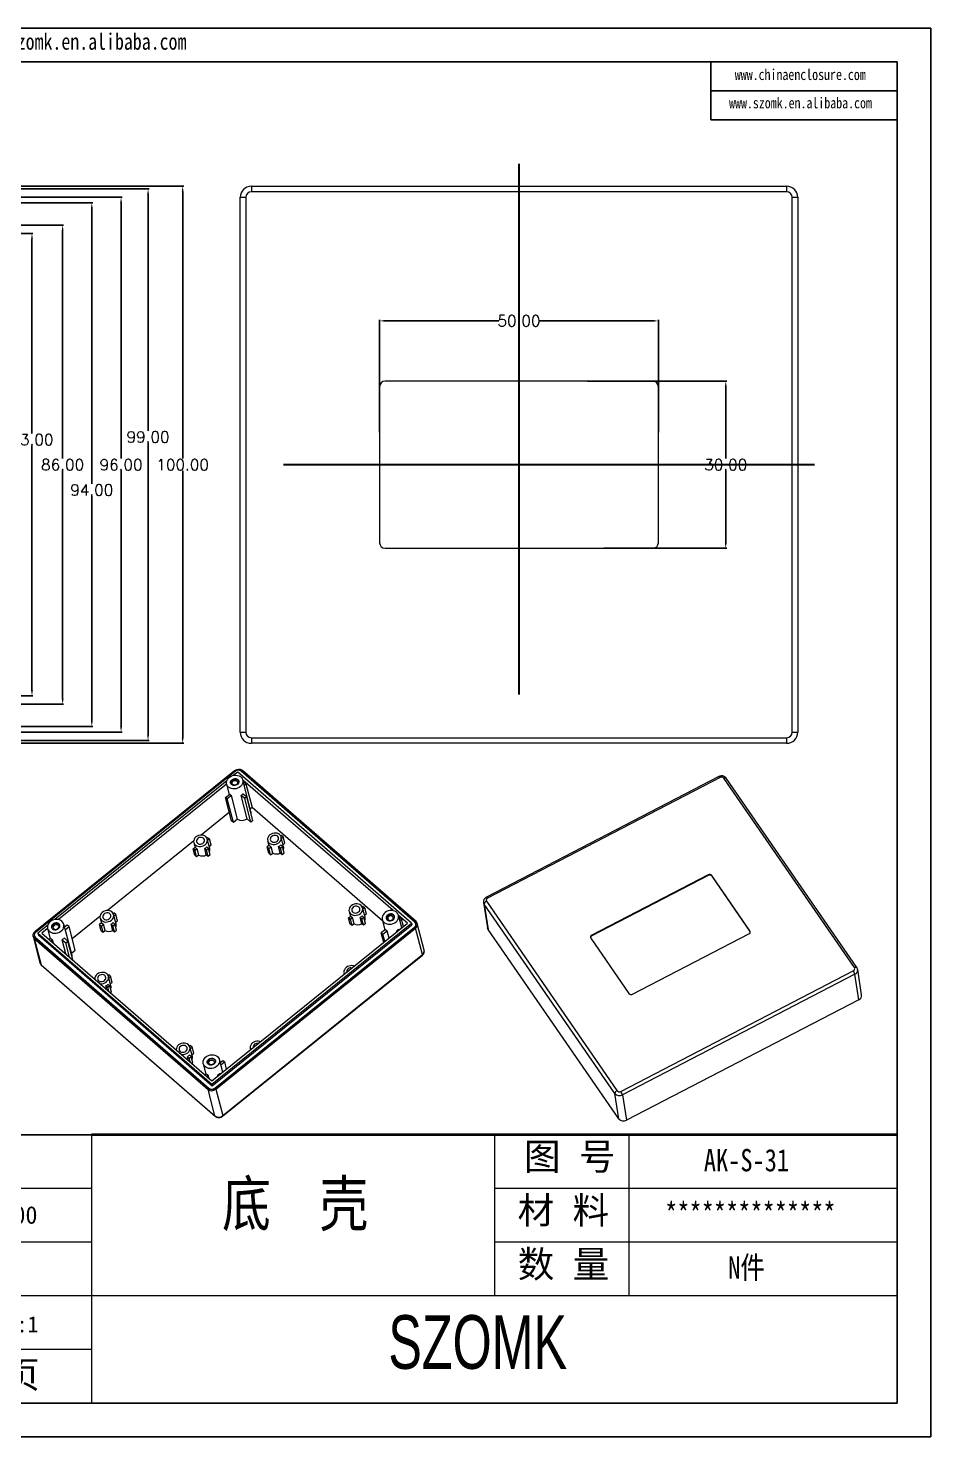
# Model space of a CAD drawing. Header units: inches. Extents: x 1348 to 2103, y 1126 to 1378.
# Drawn here: x 1941.5 to 2103.4, y 1125.7 to 1378.5 of the extents above; entities that cross this region are included whole.
import ezdxf

# ---------------------------------------------------------------- set-up
doc = ezdxf.new("R2010")
doc.units = ezdxf.units.IN
doc.header["$LTSCALE"] = 15
doc.linetypes.add('PHANTOM', pattern=[12.7, 6.35, -1.27, 1.27, -1.27, 1.27, -1.27])
doc.layers.add('文字', color=81, linetype='Continuous')
doc.layers.add('粗实线', color=7, linetype='Continuous', lineweight=30)
doc.layers.add('细实线', color=3, linetype='Continuous', lineweight=9)
doc.styles.get("Standard").update_dxf_attribs({"font": 'txt', "bigfont": 'gbcbig.shx'})
doc.styles.add('宋体', font='', dxfattribs={"width": 0.8, "height": 3.5})
doc.styles.add('长仿宋', font='', dxfattribs={"width": 0.7, "height": 4})
doc.styles.get('宋体').set_extended_font_data('SimSun')
doc.styles.get('长仿宋').set_extended_font_data('SimSun')
doc.dimstyles.new('2.5', dxfattribs={"dimtxt": 2, "dimasz": 1, "dimexe": 0.18, "dimexo": 0.0625, "dimgap": 0.09, "dimtad": 0, "dimtih": 1, "dimtoh": 1, "dimzin": 0, "dimdsep": 46, "dimtxsty": 'Standard', "dimcen": 1, "dimadec": 0, "dimazin": 2, "dimtfac": 1, "dimtofl": 0, "dimtmove": 0, "dimatfit": 3, "dimfxl": 0, "dimtolj": 1, "dimtzin": 0, "dimarcsym": 0})

# ---------------------------------------------------------------- blocks, each defined once
blk = doc.blocks.new('*D143')
at = {"color": 0, "lineweight": -2, "transparency": 16777216}
for p, q in [((1901, 1341.63), (1942.34, 1341.63)), ((1942.16, 1340.63), (1942.16, 1305.72)), ((1942.16, 1259.63), (1942.16, 1303.54)), ((1901, 1258.63), (1942.34, 1258.63))]:
    blk.add_line(p, q, dxfattribs=at)
at = {"color": 0, "transparency": 16777216}
for points in [[(1942, 1340.63), (1942.33, 1340.63), (1942.16, 1341.63)], [(1942, 1259.63), (1942.33, 1259.63), (1942.16, 1258.63)]]:
    blk.add_solid(points, dxfattribs=at)
at = {"layer": 'Defpoints', "color": 0, "transparency": 16777216}
for p in [(1900.94, 1341.63), (1942.16, 1341.63), (1900.94, 1258.63)]:
    blk.add_point(p, dxfattribs=at)
at = {"color": 0, "transparency": 16777216, "insert": (1942.16, 1304.63), "char_height": 2, "attachment_point": 5}
blk.add_mtext('\\A1;83.00', dxfattribs=at)
blk = doc.blocks.new('*D144')
at = {"color": 0, "lineweight": -2, "transparency": 16777216}
for p, q in [((1921.5, 1343.13), (1947.84, 1343.13)), ((1947.66, 1342.13), (1947.66, 1301.22)), ((1947.66, 1258.13), (1947.66, 1299.04)), ((1921.5, 1257.13), (1947.84, 1257.13))]:
    blk.add_line(p, q, dxfattribs=at)
at = {"color": 0, "transparency": 16777216}
for points in [[(1947.5, 1342.13), (1947.83, 1342.13), (1947.66, 1343.13)], [(1947.5, 1258.13), (1947.83, 1258.13), (1947.66, 1257.13)]]:
    blk.add_solid(points, dxfattribs=at)
at = {"layer": 'Defpoints', "color": 0, "transparency": 16777216}
for p in [(1921.44, 1343.13), (1947.66, 1343.13), (1921.44, 1257.13)]:
    blk.add_point(p, dxfattribs=at)
at = {"color": 0, "transparency": 16777216, "insert": (1947.66, 1300.13), "char_height": 2, "attachment_point": 5}
blk.add_mtext('\\A1;86.00', dxfattribs=at)
blk = doc.blocks.new('*D145')
at = {"color": 0, "lineweight": -2, "transparency": 16777216}
for p, q in [((1924.13, 1347.13), (1953.07, 1347.13)), ((1952.89, 1346.13), (1952.89, 1296.68)), ((1952.89, 1254.13), (1952.89, 1294.5)), ((1924.13, 1253.13), (1953.07, 1253.13))]:
    blk.add_line(p, q, dxfattribs=at)
at = {"color": 0, "transparency": 16777216}
for points in [[(1952.73, 1346.13), (1953.06, 1346.13), (1952.89, 1347.13)], [(1952.73, 1254.13), (1953.06, 1254.13), (1952.89, 1253.13)]]:
    blk.add_solid(points, dxfattribs=at)
at = {"layer": 'Defpoints', "color": 0, "transparency": 16777216}
for p in [(1924.07, 1347.13), (1924.07, 1253.13), (1952.89, 1253.13)]:
    blk.add_point(p, dxfattribs=at)
at = {"color": 0, "transparency": 16777216, "insert": (1952.89, 1295.59), "char_height": 2, "attachment_point": 5}
blk.add_mtext('\\A1;94.00', dxfattribs=at)
blk = doc.blocks.new('*D146')
at = {"color": 0, "lineweight": -2, "transparency": 16777216}
for p, q in [((1924.83, 1348.13), (1958.32, 1348.13)), ((1958.14, 1347.13), (1958.14, 1301.22)), ((1958.14, 1253.13), (1958.14, 1299.04)), ((1921.88, 1252.13), (1958.32, 1252.13))]:
    blk.add_line(p, q, dxfattribs=at)
at = {"color": 0, "transparency": 16777216}
for points in [[(1957.97, 1347.13), (1958.3, 1347.13), (1958.14, 1348.13)], [(1957.97, 1253.13), (1958.3, 1253.13), (1958.14, 1252.13)]]:
    blk.add_solid(points, dxfattribs=at)
at = {"layer": 'Defpoints', "color": 0, "transparency": 16777216}
for p in [(1924.76, 1348.13), (1958.14, 1348.13), (1921.82, 1252.13)]:
    blk.add_point(p, dxfattribs=at)
at = {"color": 0, "transparency": 16777216, "insert": (1958.14, 1300.13), "char_height": 2, "attachment_point": 5}
blk.add_mtext('\\A1;96.00', dxfattribs=at)
blk = doc.blocks.new('*D147')
at = {"color": 0, "lineweight": -2, "transparency": 16777216}
for p, q in [((1924.36, 1349.63), (1963.16, 1349.63)), ((1962.98, 1348.63), (1962.98, 1306.2)), ((1962.98, 1251.63), (1962.98, 1304.02)), ((1924.13, 1250.63), (1963.16, 1250.63))]:
    blk.add_line(p, q, dxfattribs=at)
at = {"color": 0, "transparency": 16777216}
for points in [[(1962.81, 1348.63), (1963.14, 1348.63), (1962.98, 1349.63)], [(1962.81, 1251.63), (1963.14, 1251.63), (1962.98, 1250.63)]]:
    blk.add_solid(points, dxfattribs=at)
at = {"layer": 'Defpoints', "color": 0, "transparency": 16777216}
for p in [(1924.3, 1349.63), (1962.98, 1349.63), (1924.07, 1250.63)]:
    blk.add_point(p, dxfattribs=at)
at = {"color": 0, "transparency": 16777216, "insert": (1962.98, 1305.11), "char_height": 2, "attachment_point": 5}
blk.add_mtext('\\A1;99.00', dxfattribs=at)
blk = doc.blocks.new('*D148')
at = {"color": 0, "lineweight": -2, "transparency": 16777216}
for p, q in [((1906.35, 1350.13), (1969.37, 1350.13)), ((1969.19, 1349.13), (1969.19, 1301.22)), ((1969.19, 1251.13), (1969.19, 1299.04)), ((1920.56, 1250.13), (1969.37, 1250.13))]:
    blk.add_line(p, q, dxfattribs=at)
at = {"color": 0, "transparency": 16777216}
for points in [[(1969.02, 1349.13), (1969.35, 1349.13), (1969.19, 1350.13)], [(1969.02, 1251.13), (1969.35, 1251.13), (1969.19, 1250.13)]]:
    blk.add_solid(points, dxfattribs=at)
at = {"layer": 'Defpoints', "color": 0, "transparency": 16777216}
for p in [(1906.29, 1350.13), (1920.49, 1250.13), (1969.19, 1250.13)]:
    blk.add_point(p, dxfattribs=at)
at = {"color": 0, "transparency": 16777216, "insert": (1969.19, 1300.13), "char_height": 2, "attachment_point": 5}
blk.add_mtext('\\A1;100.00', dxfattribs=at)
blk = doc.blocks.new('*D149')
at = {"color": 0, "lineweight": -2, "transparency": 16777216}
for p, q in [((2004.5, 1305.99), (2004.5, 1326.13)), ((2005.5, 1325.95), (2025.91, 1325.95)), ((2053.5, 1325.95), (2033.09, 1325.95)), ((2054.5, 1305.99), (2054.5, 1326.13))]:
    blk.add_line(p, q, dxfattribs=at)
at = {"color": 0, "transparency": 16777216}
for points in [[(2005.5, 1326.12), (2005.5, 1325.78), (2004.5, 1325.95)], [(2053.5, 1326.12), (2053.5, 1325.78), (2054.5, 1325.95)]]:
    blk.add_solid(points, dxfattribs=at)
at = {"layer": 'Defpoints', "color": 0, "transparency": 16777216}
for p in [(2054.5, 1325.95), (2004.5, 1305.93), (2054.5, 1305.93)]:
    blk.add_point(p, dxfattribs=at)
at = {"color": 0, "transparency": 16777216, "insert": (2029.5, 1325.95), "char_height": 2, "attachment_point": 5}
blk.add_mtext('\\A1;50.00', dxfattribs=at)
blk = doc.blocks.new('*D150')
at = {"color": 0, "lineweight": -2, "transparency": 16777216}
for p, q in [((2041.79, 1315.13), (2066.76, 1315.13)), ((2066.58, 1314.13), (2066.58, 1301.22)), ((2066.58, 1286.13), (2066.58, 1299.04)), ((2044.74, 1285.13), (2066.76, 1285.13))]:
    blk.add_line(p, q, dxfattribs=at)
at = {"color": 0, "transparency": 16777216}
for points in [[(2066.41, 1314.13), (2066.75, 1314.13), (2066.58, 1315.13)], [(2066.41, 1286.13), (2066.75, 1286.13), (2066.58, 1285.13)]]:
    blk.add_solid(points, dxfattribs=at)
at = {"layer": 'Defpoints', "color": 0, "transparency": 16777216}
for p in [(2041.73, 1315.13), (2044.68, 1285.13), (2066.58, 1285.13)]:
    blk.add_point(p, dxfattribs=at)
at = {"color": 0, "transparency": 16777216, "insert": (2066.58, 1300.13), "char_height": 2, "attachment_point": 5}
blk.add_mtext('\\A1;30.00', dxfattribs=at)

msp = doc.modelspace()

# ---------------------------------------------------------------- linework, layer by layer
for p, q in [((1745.783, 1378.486), (2103.356, 1378.486)), ((2103.356, 1378.486), (2103.356, 1125.657)), ((1755.036, 1372.466), (2097.336, 1372.466)), ((2063.893, 1372.466), (2063.893, 1362.015)), ((2097.336, 1372.466), (2097.336, 1131.676)), ((2063.893, 1367.241), (2097.336, 1367.241)), ((2063.893, 1362.015), (2097.336, 1362.015)), ((1952.862, 1179.834), (1880.625, 1179.834)), ((1755.036, 1131.676), (2097.336, 1131.676)), ((1745.783, 1125.657), (2103.356, 1125.657))]:
    msp.add_line(p, q)
at = {"color": 1, "linetype": 'PHANTOM', "lineweight": 30}
for p, q in [((2029.502, 1354.127), (2029.502, 1246.127)), ((2082.502, 1300.127), (1975.502, 1300.127))]:
    msp.add_line(p, q, dxfattribs=at)
at = {"color": 7, "linetype": 'Continuous', "lineweight": 15}
for p, q in [((1981.502, 1350.127), (2077.502, 1350.127)), ((1981.502, 1350.127), (1981.502, 1349.127)), ((2077.502, 1350.127), (2077.502, 1349.127)), ((1979.502, 1348.127), (1980.502, 1348.127)), ((1979.502, 1252.127), (1979.502, 1348.127)), ((1980.502, 1348.127), (1980.502, 1252.127)), ((2077.502, 1349.127), (1981.502, 1349.127)), ((2078.502, 1252.127), (2078.502, 1348.127)), ((2078.502, 1348.127), (2079.502, 1348.127)), ((2079.502, 1348.127), (2079.502, 1252.127)), ((2053.502, 1315.127), (2005.502, 1315.127)), ((2004.502, 1314.127), (2004.502, 1286.127)), ((2054.502, 1286.127), (2054.502, 1314.127)), ((2005.502, 1285.127), (2053.502, 1285.127)), ((1979.502, 1252.127), (1980.502, 1252.127)), ((2078.502, 1252.127), (2079.502, 1252.127)), ((1981.502, 1251.127), (2077.502, 1251.127)), ((1981.502, 1251.127), (1981.502, 1250.127)), ((2077.502, 1250.127), (1981.502, 1250.127)), ((2077.502, 1251.127), (2077.502, 1250.127)), ((1978.492, 1245.196), (1942.668, 1216.287)), ((1978.64, 1245.112), (1942.816, 1216.203)), ((1979.054, 1244.97), (1978.331, 1244.387)), ((1979.005, 1244.386), (1979.004, 1244.385)), ((1979.007, 1244.385), (1979.005, 1244.386)), ((1979.005, 1244.386), (1979.005, 1244.385)), ((2010.214, 1217.856), (1979.054, 1244.97)), ((2010.847, 1218.026), (1979.687, 1245.14)), ((2011.049, 1218.12), (1979.888, 1245.234)), ((2065.364, 1244.152), (2023.662, 1222.525)), ((2065.552, 1243.98), (2023.85, 1222.353)), ((1977.085, 1243.381), (1946.239, 1218.489)), ((1977.062, 1242.818), (1946.911, 1218.488)), ((1977.065, 1242.803), (1977.545, 1240.961)), ((1981.437, 1237.917), (1979.969, 1243.558)), ((2006.922, 1220.096), (1979.972, 1243.545)), ((1980.106, 1243.029), (1980.214, 1243.116)), ((1980.539, 1242.833), (1980.214, 1243.116)), ((1980.539, 1242.833), (1980.224, 1242.579)), ((1980.539, 1242.833), (1981.64, 1238.603)), ((2089.648, 1209.872), (2066.23, 1243.851)), ((2090.102, 1209.884), (2066.684, 1243.863)), ((1976.872, 1240.418), (1977.618, 1241.021)), ((1977.972, 1236.188), (1976.872, 1240.418)), ((1977.196, 1240.136), (1976.872, 1240.418)), ((1977.942, 1240.738), (1977.196, 1240.136)), ((1978.297, 1235.905), (1977.196, 1240.136)), ((1979.043, 1236.507), (1977.942, 1240.738)), ((1980.758, 1236.553), (1979.658, 1240.784)), ((1980.307, 1240.219), (1979.658, 1240.784)), ((1980.031, 1241.085), (1980.68, 1240.52)), ((1980.68, 1240.52), (1980.307, 1240.219)), ((1981.408, 1235.988), (1980.307, 1240.219)), ((1981.781, 1236.29), (1980.68, 1240.52)), ((1977.563, 1237.762), (1972.488, 1233.667)), ((1979.043, 1236.507), (1978.297, 1235.905)), ((1981.408, 1235.988), (1980.758, 1236.553)), ((1981.64, 1238.603), (1981.324, 1238.348)), ((2005.054, 1218.229), (1981.64, 1238.603)), ((1978.297, 1235.905), (1977.972, 1236.188)), ((1981.781, 1236.29), (1981.408, 1235.988)), ((1971.147, 1232.585), (1955.695, 1220.116)), ((1971.079, 1231.173), (1971.452, 1231.474)), ((1971.172, 1232.32), (1971.402, 1231.434)), ((1971.222, 1232.894), (1971.223, 1232.895)), ((1971.222, 1232.894), (1971.222, 1232.894)), ((1971.222, 1232.894), (1971.222, 1232.894)), ((1973.51, 1231.529), (1973.834, 1231.247)), ((1973.516, 1233.14), (1973.653, 1233.251)), ((1974.031, 1231.257), (1973.591, 1232.95)), ((1973.653, 1233.251), (1973.978, 1232.968)), ((1973.978, 1232.968), (1973.654, 1232.707)), ((1974.271, 1231.84), (1973.948, 1231.579)), ((1974.271, 1231.84), (1973.978, 1232.968)), ((1984.709, 1231.83), (1984.336, 1231.528)), ((1984.336, 1231.528), (1984.661, 1231.246)), ((1984.63, 1230.4), (1984.336, 1231.528)), ((1984.429, 1232.675), (1984.66, 1231.79)), ((1984.48, 1233.25), (1984.479, 1233.25)), ((1984.479, 1233.25), (1984.48, 1233.249)), ((1984.48, 1233.249), (1984.479, 1233.25)), ((1984.661, 1231.246), (1985.034, 1231.547)), ((1985.327, 1230.419), (1985.034, 1231.547)), ((1986.688, 1230.455), (1986.394, 1231.584)), ((1986.394, 1231.584), (1986.719, 1231.301)), ((1986.719, 1231.301), (1987.092, 1231.602)), ((1987.012, 1230.173), (1986.719, 1231.301)), ((1987.092, 1231.602), (1986.767, 1231.885)), ((1986.911, 1233.606), (1986.773, 1233.495)), ((1987.289, 1231.613), (1986.849, 1233.305)), ((1987.235, 1233.324), (1986.911, 1233.606)), ((1986.912, 1233.062), (1987.235, 1233.324)), ((1987.385, 1230.474), (1987.092, 1231.602)), ((1987.205, 1231.934), (1987.529, 1232.195)), ((1987.529, 1232.195), (1987.235, 1233.324)), ((1971.372, 1230.045), (1971.079, 1231.173)), ((1971.403, 1230.891), (1971.079, 1231.173)), ((1971.697, 1229.762), (1971.372, 1230.045)), ((1971.776, 1231.192), (1971.403, 1230.891)), ((1971.697, 1229.762), (1971.403, 1230.891)), ((1972.07, 1230.064), (1971.697, 1229.762)), ((1972.07, 1230.064), (1971.776, 1231.192)), ((1973.43, 1230.1), (1973.137, 1231.228)), ((1973.461, 1230.946), (1973.137, 1231.228)), ((1973.755, 1229.818), (1973.43, 1230.1)), ((1973.834, 1231.247), (1973.461, 1230.946)), ((1973.755, 1229.818), (1973.461, 1230.946)), ((1974.128, 1230.119), (1973.755, 1229.818)), ((1974.128, 1230.119), (1973.834, 1231.247)), ((1984.63, 1230.4), (1984.954, 1230.118)), ((1984.954, 1230.118), (1984.661, 1231.246)), ((1984.954, 1230.118), (1985.327, 1230.419)), ((1986.688, 1230.455), (1987.012, 1230.173)), ((1987.012, 1230.173), (1987.385, 1230.474)), ((2063.42, 1226.539), (2042.569, 1215.725)), ((2063.441, 1226.403), (2042.59, 1215.589)), ((2063.441, 1226.403), (2063.42, 1226.539)), ((2070.929, 1216.499), (2064.099, 1226.41)), ((2064.12, 1226.274), (2064.099, 1226.41)), ((2070.95, 1216.363), (2064.12, 1226.274)), ((2023.148, 1221.573), (2023.859, 1217.004)), ((2046.686, 1187.297), (2023.267, 1221.276)), ((2023.267, 1221.276), (2023.979, 1216.707)), ((2023.659, 1221.774), (2047.078, 1187.795)), ((1954.354, 1219.034), (1949.378, 1215.018)), ((1954.379, 1218.769), (1954.61, 1217.883)), ((1954.43, 1219.344), (1954.429, 1219.343)), ((1954.429, 1219.343), (1954.43, 1219.343)), ((1954.43, 1219.343), (1954.429, 1219.343)), ((1956.861, 1219.7), (1956.723, 1219.589)), ((1957.239, 1217.706), (1956.799, 1219.398)), ((1957.185, 1219.417), (1956.861, 1219.7)), ((1956.862, 1219.156), (1957.185, 1219.417)), ((1957.479, 1218.289), (1957.185, 1219.417)), ((1998.943, 1218.819), (1999.316, 1219.12)), ((1999.267, 1218.536), (1998.943, 1218.819)), ((1999.236, 1217.691), (1998.943, 1218.819)), ((1999.036, 1219.966), (1999.266, 1219.08)), ((1999.086, 1220.54), (1999.087, 1220.541)), ((1999.086, 1220.539), (1999.086, 1220.54)), ((1999.086, 1220.54), (1999.086, 1220.54)), ((1999.641, 1218.838), (1999.267, 1218.536)), ((1999.934, 1217.709), (1999.641, 1218.838)), ((2001.294, 1217.746), (2001.001, 1218.874)), ((2001.325, 1218.592), (2001.001, 1218.874)), ((2001.699, 1218.893), (2001.325, 1218.592)), ((2001.374, 1219.175), (2001.699, 1218.893)), ((2001.38, 1220.785), (2001.517, 1220.896)), ((2001.896, 1218.903), (2001.455, 1220.595)), ((2001.517, 1220.896), (2001.842, 1220.614)), ((2001.842, 1220.614), (2001.518, 1220.353)), ((2001.992, 1217.765), (2001.699, 1218.893)), ((2002.135, 1219.486), (2001.812, 1219.225)), ((2002.135, 1219.486), (2001.842, 1220.614)), ((2008.475, 1216.997), (2007.884, 1219.269)), ((2009.517, 1217.838), (2007.887, 1219.255)), ((2008.129, 1218.827), (2008.021, 1218.739)), ((2008.454, 1218.544), (2008.129, 1218.827)), ((1944.993, 1217.484), (1943.229, 1216.061)), ((1944.969, 1216.921), (1943.927, 1216.08)), ((1944.973, 1216.905), (1945.452, 1215.064)), ((1949.344, 1212.02), (1947.876, 1217.66)), ((1948.479, 1217.507), (1948.014, 1217.131)), ((1948.131, 1216.681), (1948.804, 1217.224)), ((1948.804, 1217.224), (1948.479, 1217.507)), ((1949.905, 1212.994), (1948.804, 1217.224)), ((1954.659, 1217.923), (1954.286, 1217.622)), ((1954.286, 1217.622), (1954.611, 1217.34)), ((1954.58, 1216.494), (1954.286, 1217.622)), ((1954.58, 1216.494), (1954.904, 1216.211)), ((1954.611, 1217.34), (1954.984, 1217.641)), ((1954.904, 1216.211), (1954.611, 1217.34)), ((1954.904, 1216.211), (1955.277, 1216.513)), ((1955.277, 1216.513), (1954.984, 1217.641)), ((1956.638, 1216.549), (1956.344, 1217.677)), ((1956.344, 1217.677), (1956.669, 1217.395)), ((1956.638, 1216.549), (1956.962, 1216.267)), ((1956.669, 1217.395), (1957.042, 1217.696)), ((1956.962, 1216.267), (1956.669, 1217.395)), ((1957.042, 1217.696), (1956.717, 1217.978)), ((1956.962, 1216.267), (1957.335, 1216.568)), ((1957.335, 1216.568), (1957.042, 1217.696)), ((1957.155, 1218.028), (1957.479, 1218.289)), ((1974.39, 1188.947), (2010.214, 1217.856)), ((1974.439, 1189.531), (2009.517, 1217.838)), ((1974.464, 1188.665), (2010.288, 1217.574)), ((1974.95, 1188.242), (2010.775, 1217.151)), ((1974.965, 1188.185), (2010.789, 1217.094)), ((1975.127, 1188.044), (2010.952, 1216.953)), ((1999.561, 1217.408), (1999.236, 1217.691)), ((1999.561, 1217.408), (1999.267, 1218.536)), ((1999.934, 1217.709), (1999.561, 1217.408)), ((2001.619, 1217.463), (2001.294, 1217.746)), ((2001.619, 1217.463), (2001.325, 1218.592)), ((2001.992, 1217.765), (2001.619, 1217.463)), ((2005.533, 1216.731), (2004.786, 1216.129)), ((2004.786, 1216.129), (2005.111, 1215.847)), ((2005.24, 1214.386), (2004.786, 1216.129)), ((2004.98, 1218.513), (2005.459, 1216.672)), ((2005.111, 1215.847), (2005.857, 1216.449)), ((2006.194, 1215.156), (2005.857, 1216.449)), ((2007.621, 1216.308), (2007.572, 1216.495)), ((2007.572, 1216.495), (2007.707, 1216.378)), ((2008.08, 1216.679), (2007.946, 1216.796)), ((2008.138, 1218.29), (2008.454, 1218.544)), ((2008.79, 1217.251), (2008.454, 1218.544)), ((2010.214, 1217.856), (2010.288, 1217.574)), ((2010.789, 1217.094), (2010.775, 1217.151)), ((2012.184, 1212.215), (2010.952, 1216.953)), ((2011.028, 1217.707), (2011.014, 1217.763)), ((2012.503, 1213.031), (2011.27, 1217.77)), ((2047.397, 1182.728), (2023.979, 1216.707)), ((2070.95, 1216.363), (2070.929, 1216.499)), ((1942.35, 1215.471), (1943.583, 1210.732)), ((1942.571, 1215.12), (1973.732, 1188.007)), ((1942.571, 1215.12), (1943.804, 1210.382)), ((1942.577, 1215.59), (1942.592, 1215.534)), ((1942.743, 1215.327), (1973.904, 1188.214)), ((1942.758, 1215.271), (1942.743, 1215.327)), ((1942.758, 1215.271), (1973.918, 1188.157)), ((1943.229, 1216.061), (1974.39, 1188.947)), ((1943.229, 1216.061), (1943.303, 1215.779)), ((1943.303, 1215.779), (1974.464, 1188.665)), ((1943.927, 1216.08), (1974.439, 1189.531)), ((1945.525, 1215.123), (1945.267, 1214.914)), ((1945.591, 1214.632), (1945.85, 1214.841)), ((1945.996, 1214.28), (1945.85, 1214.841)), ((1948.228, 1212.337), (1947.565, 1214.886)), ((1947.565, 1214.886), (1948.214, 1214.322)), ((1948.587, 1214.623), (1947.938, 1215.188)), ((1948.214, 1214.322), (1948.587, 1214.623)), ((1948.878, 1211.772), (1948.214, 1214.322)), ((1949.461, 1211.264), (1948.587, 1214.623)), ((2005.447, 1214.554), (2005.111, 1215.847)), ((2042.379, 1215.146), (2049.209, 1205.236)), ((2042.59, 1215.589), (2042.569, 1215.725)), ((2049.887, 1205.107), (2070.738, 1215.92)), ((1949.232, 1212.451), (1949.905, 1212.994)), ((1976.35, 1183.199), (2012.174, 1212.108)), ((1976.36, 1183.306), (2012.184, 1212.215)), ((1943.804, 1210.382), (1974.965, 1183.268)), ((1943.849, 1210.306), (1975.01, 1183.192)), ((1955.8, 1208.501), (1955.938, 1208.612)), ((1955.938, 1208.612), (1956.262, 1208.329)), ((1998.113, 1208.878), (1998.165, 1208.677)), ((1998.164, 1209.453), (1998.163, 1209.452)), ((1998.163, 1209.452), (1998.163, 1209.452)), ((1998.163, 1209.452), (1998.163, 1209.452)), ((2047.756, 1187.666), (2089.458, 1209.293)), ((2089.744, 1208.667), (2048.042, 1187.04)), ((2090.456, 1204.098), (2089.744, 1208.667)), ((2090.956, 1204.959), (2090.244, 1209.528)), ((1953.506, 1208.255), (1953.507, 1208.256)), ((1953.507, 1208.255), (1953.506, 1208.255)), ((1953.507, 1208.255), (1953.506, 1208.255)), ((1955.593, 1205.929), (1955.421, 1206.589)), ((1955.746, 1206.307), (1955.421, 1206.589)), ((1956.119, 1206.608), (1955.746, 1206.307)), ((1955.918, 1205.647), (1955.746, 1206.307)), ((1955.794, 1206.891), (1956.119, 1206.608)), ((1956.316, 1206.618), (1955.876, 1208.311)), ((1956.262, 1208.329), (1955.939, 1208.068)), ((1956.412, 1205.48), (1956.119, 1206.608)), ((1956.556, 1207.201), (1956.232, 1206.94)), ((1956.556, 1207.201), (1956.262, 1208.329)), ((1956.412, 1205.48), (1956.255, 1205.353)), ((2090.456, 1204.098), (2048.754, 1182.471)), ((1970.544, 1195.902), (1970.407, 1195.791)), ((1970.869, 1195.62), (1970.544, 1195.902)), ((1981.37, 1195.901), (1981.371, 1195.902)), ((1981.371, 1195.901), (1981.37, 1195.901)), ((1981.371, 1195.901), (1981.37, 1195.901)), ((1968.114, 1195.547), (1968.113, 1195.546)), ((1968.113, 1195.546), (1968.113, 1195.546)), ((1968.113, 1195.545), (1968.113, 1195.546)), ((1970.2, 1193.22), (1970.028, 1193.88)), ((1970.028, 1193.88), (1970.352, 1193.597)), ((1970.352, 1193.597), (1970.726, 1193.899)), ((1970.524, 1192.937), (1970.352, 1193.597)), ((1970.726, 1193.899), (1970.401, 1194.181)), ((1970.923, 1193.909), (1970.482, 1195.601)), ((1970.545, 1195.359), (1970.869, 1195.62)), ((1971.019, 1192.77), (1970.726, 1193.899)), ((1970.839, 1194.231), (1971.162, 1194.492)), ((1971.162, 1194.492), (1970.869, 1195.62)), ((1976.382, 1191.099), (1975.791, 1193.371)), ((1981.32, 1195.327), (1981.372, 1195.126)), ((1970.862, 1192.643), (1971.019, 1192.77)), ((1972.888, 1192.616), (1973.367, 1190.774)), ((1973.182, 1190.625), (1973.44, 1190.834)), ((1975.853, 1190.898), (1975.988, 1190.781)), ((1975.929, 1192.842), (1976.394, 1193.217)), ((1976.719, 1192.935), (1976.046, 1192.392)), ((1976.394, 1193.217), (1976.719, 1192.935)), ((1977.055, 1191.642), (1976.719, 1192.935)), ((1973.765, 1190.551), (1973.506, 1190.342)), ((1973.911, 1189.99), (1973.765, 1190.551)), ((1974.39, 1188.947), (1974.464, 1188.665)), ((1975.529, 1190.41), (1975.48, 1190.597)), ((1975.615, 1190.48), (1975.48, 1190.597)), ((1974.965, 1183.268), (1973.732, 1188.007)), ((1973.918, 1188.157), (1973.904, 1188.214)), ((1974.965, 1188.185), (1974.95, 1188.242)), ((1975.127, 1188.044), (1976.36, 1183.306)), ((2047.397, 1182.728), (2046.686, 1187.297)), ((2048.042, 1187.04), (2048.754, 1182.471))]:
    msp.add_line(p, q, dxfattribs=at)
at = {"color": 7, "linetype": 'Continuous', "lineweight": 15, "flags": 128}
for points in [[(1977.398, 1242.277), (1977.224, 1242.466), (1977.104, 1242.684), (1977.042, 1242.923), (1977.04, 1243.172), (1977.099, 1243.421), (1977.215, 1243.661), (1977.385, 1243.881), (1977.601, 1244.072), (1977.855, 1244.227), (1978.136, 1244.339), (1978.432, 1244.403), (1978.732, 1244.418), (1979.023, 1244.381), (1979.294, 1244.296), (1979.532, 1244.165), (1979.729, 1243.993), (1979.877, 1243.789), (1979.969, 1243.559), (1980.001, 1243.314), (1979.972, 1243.063), (1979.884, 1242.817), (1979.74, 1242.586), (1979.546, 1242.38), (1979.31, 1242.206), (1979.041, 1242.072), (1978.751, 1241.983), (1978.452, 1241.944), (1978.155, 1241.955), (1977.872, 1242.016), (1977.617, 1242.125), (1977.398, 1242.277)], [(1977.957, 1242.729), (1977.843, 1242.866), (1977.783, 1243.029), (1977.783, 1243.205), (1977.842, 1243.378), (1977.956, 1243.535), (1978.115, 1243.664), (1978.307, 1243.753), (1978.516, 1243.796), (1978.725, 1243.789), (1978.917, 1243.733), (1979.077, 1243.632), (1979.191, 1243.494), (1979.251, 1243.331), (1979.252, 1243.156), (1979.193, 1242.983), (1979.079, 1242.825), (1978.919, 1242.697), (1978.727, 1242.607), (1978.519, 1242.564), (1978.309, 1242.571), (1978.117, 1242.628), (1977.957, 1242.729)], [(1977.815, 1242.922), (1977.819, 1243.064), (1977.878, 1243.237), (1977.992, 1243.394), (1978.152, 1243.523), (1978.343, 1243.612), (1978.552, 1243.655), (1978.761, 1243.648), (1978.954, 1243.592), (1979.114, 1243.491), (1979.228, 1243.353), (1979.256, 1243.297)], [(1978.927, 1243.34), (1979.015, 1243.226), (1979.048, 1243.088), (1979.021, 1242.945), (1978.938, 1242.813), (1978.809, 1242.709), (1978.648, 1242.644), (1978.477, 1242.627), (1978.314, 1242.66), (1978.181, 1242.738), (1978.092, 1242.853), (1978.059, 1242.99), (1978.086, 1243.133), (1978.169, 1243.265), (1978.299, 1243.37), (1978.459, 1243.434), (1978.631, 1243.451), (1978.793, 1243.419), (1978.927, 1243.34)], [(1986.45, 1232.284), (1986.638, 1232.469), (1986.775, 1232.681), (1986.855, 1232.907), (1986.874, 1233.138), (1986.832, 1233.362), (1986.729, 1233.567), (1986.572, 1233.743), (1986.368, 1233.881), (1986.127, 1233.975), (1985.862, 1234.019), (1985.586, 1234.011), (1985.313, 1233.953), (1985.055, 1233.846), (1984.827, 1233.696), (1984.64, 1233.511), (1984.503, 1233.3), (1984.423, 1233.073), (1984.404, 1232.842), (1984.446, 1232.618), (1984.549, 1232.413), (1984.706, 1232.237), (1984.91, 1232.099), (1985.15, 1232.005), (1985.415, 1231.961), (1985.692, 1231.969), (1985.965, 1232.027), (1986.222, 1232.134), (1986.45, 1232.284)], [(1973.314, 1233.388), (1973.11, 1233.526), (1972.87, 1233.619), (1972.605, 1233.664), (1972.329, 1233.656), (1972.055, 1233.598), (1971.798, 1233.491), (1971.57, 1233.341), (1971.383, 1233.156), (1971.246, 1232.944), (1971.165, 1232.717), (1971.146, 1232.486), (1971.189, 1232.263), (1971.291, 1232.058), (1971.449, 1231.882), (1971.652, 1231.744), (1971.893, 1231.65), (1972.158, 1231.606), (1972.434, 1231.613), (1972.708, 1231.672), (1972.965, 1231.779), (1973.193, 1231.929), (1973.38, 1232.114), (1973.517, 1232.325), (1973.598, 1232.552), (1973.617, 1232.783), (1973.574, 1233.007), (1973.472, 1233.212), (1973.314, 1233.388)], [(1972.941, 1233.086), (1972.781, 1233.188), (1972.589, 1233.244), (1972.38, 1233.251), (1972.171, 1233.208), (1971.979, 1233.118), (1971.82, 1232.99), (1971.706, 1232.832), (1971.647, 1232.659), (1971.647, 1232.484), (1971.707, 1232.321), (1971.822, 1232.183), (1971.982, 1232.082), (1972.174, 1232.026), (1972.383, 1232.019), (1972.592, 1232.062), (1972.784, 1232.151), (1972.943, 1232.28), (1973.057, 1232.437), (1973.116, 1232.61), (1973.116, 1232.786), (1973.056, 1232.949), (1972.941, 1233.086)], [(1986.126, 1232.566), (1986.264, 1232.711), (1986.351, 1232.878), (1986.381, 1233.054), (1986.35, 1233.225), (1986.262, 1233.377), (1986.124, 1233.497), (1985.946, 1233.577), (1985.743, 1233.609), (1985.532, 1233.591), (1985.329, 1233.524), (1985.152, 1233.414), (1985.014, 1233.269), (1984.927, 1233.102), (1984.897, 1232.926), (1984.927, 1232.755), (1985.016, 1232.603), (1985.154, 1232.483), (1985.332, 1232.403), (1985.535, 1232.371), (1985.746, 1232.389), (1985.948, 1232.456), (1986.126, 1232.566)], [(2001.057, 1219.574), (2001.244, 1219.76), (2001.381, 1219.971), (2001.462, 1220.198), (2001.481, 1220.429), (2001.438, 1220.652), (2001.336, 1220.857), (2001.178, 1221.033), (2000.974, 1221.172), (2000.734, 1221.265), (2000.469, 1221.309), (2000.193, 1221.302), (1999.919, 1221.243), (1999.662, 1221.136), (1999.434, 1220.987), (1999.247, 1220.801), (1999.11, 1220.59), (1999.029, 1220.363), (1999.01, 1220.132), (1999.053, 1219.909), (1999.155, 1219.704), (1999.313, 1219.528), (1999.517, 1219.389), (1999.757, 1219.296), (2000.022, 1219.252), (2000.298, 1219.259), (2000.572, 1219.318), (2000.829, 1219.425), (2001.057, 1219.574)], [(1956.522, 1219.837), (1956.318, 1219.975), (1956.077, 1220.068), (1955.812, 1220.113), (1955.536, 1220.105), (1955.263, 1220.046), (1955.005, 1219.94), (1954.777, 1219.79), (1954.59, 1219.605), (1954.453, 1219.393), (1954.373, 1219.166), (1954.354, 1218.935), (1954.396, 1218.712), (1954.499, 1218.507), (1954.656, 1218.331), (1954.86, 1218.193), (1955.1, 1218.099), (1955.365, 1218.055), (1955.642, 1218.062), (1955.915, 1218.121), (1956.172, 1218.228), (1956.4, 1218.378), (1956.588, 1218.563), (1956.725, 1218.774), (1956.805, 1219.001), (1956.824, 1219.232), (1956.781, 1219.456), (1956.679, 1219.661), (1956.522, 1219.837)], [(1956.149, 1219.535), (1955.989, 1219.636), (1955.797, 1219.693), (1955.587, 1219.7), (1955.379, 1219.657), (1955.187, 1219.567), (1955.027, 1219.439), (1954.913, 1219.281), (1954.854, 1219.108), (1954.855, 1218.933), (1954.915, 1218.77), (1955.029, 1218.632), (1955.189, 1218.531), (1955.381, 1218.475), (1955.59, 1218.468), (1955.799, 1218.511), (1955.991, 1218.6), (1956.15, 1218.729), (1956.264, 1218.886), (1956.323, 1219.059), (1956.323, 1219.235), (1956.263, 1219.398), (1956.149, 1219.535)], [(2000.732, 1219.857), (2000.87, 1220.001), (2000.958, 1220.168), (2000.987, 1220.345), (2000.957, 1220.515), (2000.869, 1220.667), (2000.73, 1220.788), (2000.552, 1220.867), (2000.35, 1220.899), (2000.139, 1220.881), (1999.936, 1220.814), (1999.759, 1220.704), (1999.621, 1220.56), (1999.533, 1220.393), (1999.504, 1220.217), (1999.534, 1220.046), (1999.622, 1219.894), (1999.761, 1219.773), (1999.939, 1219.694), (2000.141, 1219.662), (2000.352, 1219.68), (2000.555, 1219.747), (2000.732, 1219.857)], [(2005.312, 1217.988), (2005.531, 1217.836), (2005.787, 1217.727), (2006.069, 1217.665), (2006.366, 1217.654), (2006.666, 1217.694), (2006.956, 1217.783), (2007.225, 1217.917), (2007.461, 1218.091), (2007.655, 1218.297), (2007.799, 1218.528), (2007.887, 1218.774), (2007.916, 1219.025), (2007.883, 1219.27), (2007.792, 1219.499), (2007.644, 1219.704), (2007.447, 1219.875), (2007.209, 1220.007), (2006.938, 1220.092), (2006.647, 1220.128), (2006.347, 1220.114), (2006.051, 1220.05), (2005.77, 1219.938), (2005.516, 1219.783), (2005.3, 1219.592), (2005.13, 1219.372), (2005.013, 1219.132), (2004.955, 1218.883), (2004.957, 1218.634), (2005.019, 1218.395), (2005.139, 1218.177), (2005.312, 1217.988)], [(2005.872, 1218.439), (2006.032, 1218.338), (2006.224, 1218.282), (2006.433, 1218.275), (2006.642, 1218.318), (2006.834, 1218.407), (2006.994, 1218.536), (2007.107, 1218.693), (2007.167, 1218.867), (2007.166, 1219.042), (2007.106, 1219.205), (2006.992, 1219.343), (2006.832, 1219.444), (2006.64, 1219.5), (2006.431, 1219.507), (2006.222, 1219.464), (2006.03, 1219.375), (2005.87, 1219.246), (2005.757, 1219.089), (2005.697, 1218.915), (2005.698, 1218.74), (2005.758, 1218.577), (2005.872, 1218.439)], [(2007.171, 1219.008), (2007.143, 1219.064), (2007.028, 1219.202), (2006.869, 1219.303), (2006.676, 1219.359), (2006.467, 1219.366), (2006.258, 1219.323), (2006.066, 1219.234), (2005.907, 1219.105), (2005.793, 1218.948), (2005.734, 1218.774), (2005.73, 1218.633)], [(2006.842, 1219.051), (2006.708, 1219.13), (2006.546, 1219.162), (2006.374, 1219.145), (2006.214, 1219.08), (2006.084, 1218.976), (2006.001, 1218.844), (2005.974, 1218.701), (2006.007, 1218.564), (2006.096, 1218.449), (2006.229, 1218.37), (2006.391, 1218.338), (2006.563, 1218.355), (2006.724, 1218.42), (2006.853, 1218.524), (2006.936, 1218.656), (2006.963, 1218.799), (2006.93, 1218.936), (2006.842, 1219.051)], [(1947.544, 1218.186), (1947.325, 1218.338), (1947.069, 1218.447), (1946.787, 1218.508), (1946.49, 1218.519), (1946.19, 1218.48), (1945.9, 1218.391), (1945.632, 1218.257), (1945.395, 1218.083), (1945.201, 1217.877), (1945.057, 1217.646), (1944.969, 1217.4), (1944.941, 1217.149), (1944.973, 1216.904), (1945.065, 1216.674), (1945.212, 1216.47), (1945.409, 1216.298), (1945.648, 1216.167), (1945.918, 1216.082), (1946.209, 1216.045), (1946.509, 1216.06), (1946.806, 1216.124), (1947.087, 1216.236), (1947.34, 1216.391), (1947.557, 1216.582), (1947.727, 1216.802), (1947.843, 1217.042), (1947.902, 1217.291), (1947.9, 1217.54), (1947.837, 1217.779), (1947.717, 1217.997), (1947.544, 1218.186)], [(1946.984, 1217.734), (1946.825, 1217.835), (1946.632, 1217.892), (1946.423, 1217.899), (1946.214, 1217.856), (1946.022, 1217.766), (1945.863, 1217.638), (1945.749, 1217.48), (1945.69, 1217.307), (1945.69, 1217.132), (1945.75, 1216.969), (1945.865, 1216.831), (1946.025, 1216.73), (1946.217, 1216.674), (1946.426, 1216.667), (1946.635, 1216.71), (1946.827, 1216.799), (1946.986, 1216.928), (1947.1, 1217.085), (1947.159, 1217.258), (1947.159, 1217.434), (1947.099, 1217.597), (1946.984, 1217.734)], [(1946.834, 1217.443), (1946.701, 1217.521), (1946.539, 1217.554), (1946.367, 1217.537), (1946.206, 1217.472), (1946.077, 1217.368), (1945.994, 1217.236), (1945.967, 1217.093), (1946, 1216.955), (1946.088, 1216.841), (1946.222, 1216.762), (1946.384, 1216.729), (1946.556, 1216.747), (1946.716, 1216.811), (1946.846, 1216.916), (1946.929, 1217.048), (1946.956, 1217.191), (1946.923, 1217.328), (1946.834, 1217.443)], [(1947.164, 1217.4), (1947.136, 1217.456), (1947.021, 1217.593)], [(2023.979, 1216.707), (2023.9, 1216.854), (2023.859, 1217.004)], [(2070.992, 1216.282), (2070.989, 1216.29), (2070.95, 1216.363)], [(1954.395, 1206.971), (1954.442, 1206.967), (1954.719, 1206.974), (1954.992, 1207.033), (1955.249, 1207.14), (1955.477, 1207.29), (1955.665, 1207.475), (1955.802, 1207.686), (1955.882, 1207.913), (1955.901, 1208.144), (1955.859, 1208.368), (1955.756, 1208.573), (1955.599, 1208.749), (1955.395, 1208.887), (1955.154, 1208.981), (1954.889, 1209.025), (1954.613, 1209.017), (1954.34, 1208.959), (1954.082, 1208.852), (1953.854, 1208.702), (1953.854, 1208.702)], [(1954.179, 1208.42), (1954.041, 1208.275), (1953.954, 1208.108), (1953.924, 1207.932), (1953.954, 1207.761), (1954.043, 1207.609), (1954.181, 1207.489), (1954.359, 1207.409), (1954.562, 1207.377), (1954.773, 1207.395), (1954.975, 1207.462), (1955.153, 1207.572), (1955.291, 1207.717), (1955.378, 1207.884), (1955.408, 1208.06), (1955.377, 1208.231), (1955.289, 1208.383), (1955.151, 1208.503), (1954.973, 1208.583), (1954.77, 1208.615), (1954.559, 1208.597), (1954.356, 1208.53), (1954.179, 1208.42)], [(1999.961, 1210.126), (1999.811, 1210.177), (1999.546, 1210.222), (1999.27, 1210.214), (1998.996, 1210.156), (1998.739, 1210.049), (1998.511, 1209.899), (1998.324, 1209.714), (1998.187, 1209.502), (1998.106, 1209.275), (1998.087, 1209.044), (1998.13, 1208.821), (1998.185, 1208.694)], [(1969.002, 1194.262), (1969.049, 1194.258), (1969.325, 1194.265), (1969.599, 1194.324), (1969.856, 1194.43), (1970.084, 1194.58), (1970.271, 1194.766), (1970.408, 1194.977), (1970.489, 1195.204), (1970.508, 1195.435), (1970.465, 1195.658), (1970.363, 1195.863), (1970.205, 1196.039), (1970.001, 1196.177), (1969.761, 1196.271), (1969.496, 1196.315), (1969.22, 1196.308), (1968.946, 1196.249), (1968.689, 1196.142), (1968.461, 1195.992), (1968.461, 1195.992)], [(1968.786, 1195.71), (1968.648, 1195.566), (1968.56, 1195.399), (1968.531, 1195.222), (1968.561, 1195.052), (1968.649, 1194.9), (1968.788, 1194.779), (1968.966, 1194.7), (1969.168, 1194.668), (1969.38, 1194.686), (1969.582, 1194.753), (1969.759, 1194.863), (1969.897, 1195.007), (1969.985, 1195.174), (1970.014, 1195.35), (1969.984, 1195.521), (1969.896, 1195.673), (1969.757, 1195.794), (1969.579, 1195.873), (1969.377, 1195.905), (1969.166, 1195.887), (1968.963, 1195.82), (1968.786, 1195.71)], [(1983.168, 1196.575), (1983.018, 1196.626), (1982.753, 1196.671), (1982.477, 1196.663), (1982.204, 1196.605), (1981.946, 1196.498), (1981.718, 1196.348), (1981.531, 1196.163), (1981.394, 1195.951), (1981.314, 1195.724), (1981.295, 1195.493), (1981.337, 1195.27), (1981.393, 1195.143)], [(1975.459, 1193.897), (1975.632, 1193.708), (1975.752, 1193.489), (1975.815, 1193.251), (1975.817, 1193.002), (1975.758, 1192.752), (1975.641, 1192.513), (1975.472, 1192.293), (1975.255, 1192.101), (1975.002, 1191.947), (1974.721, 1191.835), (1974.424, 1191.77), (1974.124, 1191.756), (1973.833, 1191.792), (1973.563, 1191.878), (1973.324, 1192.009), (1973.127, 1192.18), (1972.98, 1192.385), (1972.888, 1192.615), (1972.856, 1192.86), (1972.884, 1193.11), (1972.972, 1193.356), (1973.116, 1193.587), (1973.31, 1193.794), (1973.546, 1193.968), (1973.815, 1194.102), (1974.105, 1194.19), (1974.405, 1194.23), (1974.702, 1194.219), (1974.984, 1194.158), (1975.24, 1194.049), (1975.459, 1193.897)], [(1974.899, 1193.445), (1975.014, 1193.307), (1975.074, 1193.144), (1975.074, 1192.969), (1975.015, 1192.796), (1974.901, 1192.638), (1974.742, 1192.51), (1974.55, 1192.42), (1974.341, 1192.377), (1974.132, 1192.384), (1973.94, 1192.441), (1973.78, 1192.542), (1973.665, 1192.679), (1973.605, 1192.842), (1973.605, 1193.018), (1973.664, 1193.191), (1973.778, 1193.348), (1973.937, 1193.477), (1974.129, 1193.566), (1974.338, 1193.609), (1974.547, 1193.602), (1974.739, 1193.546), (1974.899, 1193.445)], [(1974.749, 1193.154), (1974.838, 1193.039), (1974.871, 1192.902), (1974.844, 1192.758), (1974.761, 1192.627), (1974.631, 1192.522), (1974.471, 1192.457), (1974.299, 1192.44), (1974.137, 1192.473), (1974.003, 1192.551), (1973.915, 1192.666), (1973.882, 1192.803), (1973.908, 1192.946), (1973.992, 1193.078), (1974.121, 1193.183), (1974.282, 1193.248), (1974.453, 1193.265), (1974.616, 1193.232), (1974.749, 1193.154)], [(1974.936, 1193.304), (1975.05, 1193.166), (1975.078, 1193.11)]]:
    msp.add_lwpolyline(points, dxfattribs=at)
at = {"color": 8, "linetype": 'Continuous', "lineweight": 15, "flags": 128}
for points in [[(2065.364, 1244.152), (2065.368, 1244.153), (2065.392, 1244.15), (2065.423, 1244.13), (2065.461, 1244.094), (2065.505, 1244.043), (2065.552, 1243.98)], [(2066.23, 1243.851), (2066.316, 1243.89), (2066.399, 1243.916), (2066.478, 1243.93), (2066.55, 1243.931), (2066.61, 1243.917), (2066.657, 1243.891), (2066.684, 1243.863)], [(2023.267, 1221.276), (2023.189, 1221.423), (2023.148, 1221.57)], [(2023.662, 1222.525), (2023.666, 1222.526), (2023.69, 1222.524), (2023.721, 1222.504), (2023.76, 1222.468), (2023.803, 1222.417), (2023.85, 1222.353)], [(1943.849, 1210.306), (1943.825, 1210.333), (1943.804, 1210.382)], [(2089.648, 1209.872), (2089.734, 1209.911), (2089.818, 1209.937), (2089.897, 1209.951), (2089.968, 1209.951), (2090.028, 1209.938), (2090.076, 1209.912), (2090.102, 1209.884)], [(1975.01, 1183.192), (1974.986, 1183.219), (1974.965, 1183.268)]]:
    msp.add_lwpolyline(points, dxfattribs=at)
at = {"color": 7, "linetype": 'Continuous', "lineweight": 15}
for centre, radius, start, end in [((1981.502, 1348.127), 2, 90, 180), ((2077.502, 1348.127), 2, 0, 90), ((1981.502, 1348.127), 1, 90, 180), ((2077.502, 1348.127), 1, 0, 90), ((2005.502, 1314.127), 1, 90, 180), ((2053.502, 1314.127), 1, 0, 90), ((2005.502, 1286.127), 1, 180, 270), ((2053.502, 1286.127), 1, 270, 0), ((1981.502, 1252.127), 2, 180, 270), ((1981.502, 1252.127), 1, 180, 270), ((2077.502, 1252.127), 1, 270, 0), ((2077.502, 1252.127), 2, 270, 0), ((1979.214, 1244.336), 1.123, 53.09872, 129.97179), ((1979.181, 1244.466), 0.842, 53.09851, 129.972), ((2065.815, 1243.513), 0.535, 39.10014, 119.4187), ((1978.54, 1241.753), 1.178, 218.45012, 239.49556), ((1978.835, 1242.185), 1.625, 300.41834, 317.3864), ((1979.861, 1238.017), 1.717, 241.56443, 301.50608), ((1980.452, 1237.664), 1.017, 352.19761, 14.43145), ((1972.243, 1232.056), 0.982, 216.32221, 241.62347), ((1972.487, 1232.415), 1.353, 298.69603, 319.10871), ((1985.501, 1232.411), 0.982, 216.32186, 241.62382), ((1985.744, 1232.771), 1.353, 298.69632, 319.10842), ((1986.433, 1231.399), 0.882, 335.9345, 14.02298), ((1972.716, 1231.346), 1.436, 243.2538, 299.81671), ((1973.175, 1231.043), 0.882, 335.93439, 14.02283), ((1985.974, 1231.701), 1.436, 243.25379, 299.81671), ((2063.683, 1226.072), 0.535, 39.10034, 119.41855), ((2063.704, 1225.936), 0.535, 39.10034, 119.41855), ((2023.882, 1221.195), 0.62, 111.06072, 172.43236), ((2024, 1221.983), 0.4, 112.08399, 211.51371), ((2000.107, 1219.702), 0.982, 216.32186, 241.62382), ((2000.351, 1220.061), 1.353, 298.69632, 319.10842), ((2001.039, 1218.689), 0.882, 335.9345, 14.02298), ((1943.077, 1215.666), 0.744, 123.30997, 227.17323), ((1943.122, 1215.736), 0.558, 123.3097, 227.17349), ((1946.512, 1216.988), 0.791, 49.97584, 177.32013), ((1955.451, 1218.505), 0.982, 216.32221, 241.62347), ((1955.924, 1217.795), 1.436, 243.2538, 299.81671), ((1955.694, 1218.864), 1.353, 298.69603, 319.10871), ((1956.383, 1217.492), 0.882, 335.93439, 14.02283), ((2000.58, 1218.992), 1.436, 243.25379, 299.81671), ((2006.455, 1217.464), 1.178, 218.45012, 239.49555), ((2006.75, 1217.896), 1.625, 300.41834, 317.3864), ((2010.468, 1217.617), 0.558, 303.3097, 47.17349), ((2010.441, 1217.583), 0.6, 305.4782, 11.8994), ((2010.543, 1217.575), 0.744, 303.30997, 47.17323), ((2070.588, 1216.291), 0.4, 292.08416, 31.51347), ((1943.095, 1215.668), 0.521, 194.92787, 229.64643), ((1946.448, 1215.855), 1.178, 218.45012, 239.49556), ((1946.742, 1216.288), 1.625, 300.41834, 317.3864), ((2042.719, 1215.355), 0.4, 112.08416, 211.51347), ((2042.773, 1215.191), 0.438, 114.60299, 175.2738), ((1948.359, 1211.766), 1.017, 352.19761, 14.43145), ((1954.449, 1207.876), 1.018, 125.75964, 183.81946), ((1999.347, 1209.07), 0.756, 74.17524, 183.6295), ((2089.308, 1209.663), 0.4, 292.08399, 31.51371), ((2087.935, 1208.218), 1.864, 13.93867, 35.21856), ((1954.771, 1207.776), 1.353, 298.69632, 319.10842), ((1955.46, 1206.405), 0.882, 335.9345, 14.02298), ((2049.625, 1205.573), 0.535, 219.10034, 299.41855), ((2090.106, 1204.876), 0.853, 294.15176, 5.58074), ((1969.056, 1195.166), 1.018, 125.75964, 183.81946), ((1982.555, 1195.519), 0.756, 74.17524, 183.6295), ((1969.378, 1195.067), 1.353, 298.69632, 319.10842), ((1970.066, 1193.695), 0.882, 335.9345, 14.02298), ((1974.43, 1192.693), 0.794, 50.36202, 176.93383), ((1974.363, 1191.566), 1.178, 218.45012, 239.49555), ((1974.657, 1191.999), 1.625, 300.41834, 317.3864), ((1974.406, 1188.905), 1.123, 233.09872, 309.97179), ((1974.409, 1188.887), 0.842, 233.09851, 309.972), ((1974.424, 1188.831), 0.842, 233.09851, 309.972), ((2047.301, 1187.216), 0.62, 111.06072, 172.43236), ((2047.516, 1187.973), 1.071, 219.1004, 299.41843), ((2047.493, 1188.132), 0.535, 219.10014, 299.4187), ((2046.233, 1186.591), 1.864, 13.93867, 35.21856), ((1975.639, 1184.166), 1.123, 233.09872, 309.97179), ((2048.228, 1183.403), 1.071, 219.1004, 299.41843)]:
    msp.add_arc(centre, radius, start, end, dxfattribs=at)
at = {"color": 8, "linetype": 'Continuous', "lineweight": 15}
for centre, radius, start, end in [((2012.092, 1212.17), 0.103, 322.84578, 25.81046), ((2011.72, 1212.866), 0.8, 305.4784, 11.89926), ((1944.254, 1210.911), 0.695, 194.92811, 229.64602), ((2089.395, 1209.445), 0.853, 294.14146, 5.82733), ((1976.268, 1183.261), 0.103, 322.82593, 25.81407)]:
    msp.add_arc(centre, radius, start, end, dxfattribs=at)
at = {"color": 7, "linetype": 'Continuous', "lineweight": 15}
for points, knots in [([(2066.684, 1243.863), (2066.65, 1243.907), (2066.572, 1244.007), (2066.411, 1244.13), (2066.212, 1244.224), (2065.99, 1244.274), (2065.758, 1244.276), (2065.544, 1244.234), (2065.418, 1244.176), (2065.364, 1244.152)], [0, 0, 0, 0, 0.116136, 0.2637098, 0.4129654, 0.5652699, 0.7206267, 0.8786663, 1, 1, 1, 1]), ([(2023.662, 1222.525), (2023.616, 1222.498), (2023.501, 1222.432), (2023.347, 1222.287), (2023.217, 1222.091), (2023.147, 1221.873), (2023.127, 1221.694), (2023.149, 1221.596), (2023.155, 1221.571)], [0, 0, 0, 0, 0.134609, 0.3368737, 0.5393587, 0.7383383, 0.9321031, 1, 1, 1, 1]), ([(2012.174, 1212.108), (2012.213, 1212.143), (2012.312, 1212.23), (2012.428, 1212.397), (2012.51, 1212.604), (2012.542, 1212.816), (2012.516, 1212.956), (2012.503, 1213.023)], [0, 0, 0, 0, 0.1515874, 0.3791812, 0.5812647, 0.8019906, 1, 1, 1, 1]), ([(1943.582, 1210.741), (1943.583, 1210.736), (1943.593, 1210.66), (1943.661, 1210.526), (1943.758, 1210.39), (1943.829, 1210.324), (1943.849, 1210.306)], [0, 0, 0, 0, 0.0321884, 0.4418351, 0.8442274, 1, 1, 1, 1]), ([(2090.238, 1209.53), (2090.231, 1209.576), (2090.214, 1209.689), (2090.155, 1209.805), (2090.11, 1209.873), (2090.102, 1209.884)], [0, 0, 0, 0, 0.36238676, 0.8983801, 1, 1, 1, 1]), ([(1975.01, 1183.192), (1975.053, 1183.159), (1975.153, 1183.081), (1975.338, 1183), (1975.556, 1182.955), (1975.786, 1182.957), (1976.016, 1183.008), (1976.207, 1183.093), (1976.31, 1183.17), (1976.35, 1183.199)], [0, 0, 0, 0, 0.1158951, 0.2661947, 0.4190104, 0.5754368, 0.7350409, 0.8973632, 1, 1, 1, 1])]:
    msp.add_open_spline(points, degree=3, knots=knots, dxfattribs=at)
at = {"layer": '粗实线', "color": 7, "lineweight": 40}
msp.add_line((2097.336, 1179.834), (1952.862, 1179.834), dxfattribs=at)
at = {"layer": '细实线', "color": 7}
for p, q in [((1952.862, 1179.834), (1952.862, 1131.676)), ((2025.099, 1179.834), (2025.099, 1150.94)), ((2049.178, 1179.834), (2049.178, 1151.142)), ((1952.862, 1170.203), (1880.625, 1170.203)), ((2097.336, 1170.203), (2025.099, 1170.203)), ((1952.862, 1160.571), (1880.625, 1160.571)), ((2097.336, 1160.571), (2025.099, 1160.571)), ((2097.336, 1150.94), (1880.625, 1150.94)), ((1952.862, 1141.308), (1880.625, 1141.308))]:
    msp.add_line(p, q, dxfattribs=at)

# ---------------------------------------------------------------- texts
at = {"insert": (1921.599, 1167.062), "char_height": 3.16751, "width": 1800.25596, "attachment_point": 1}
msp.add_mtext('{\\fSimHei|b0|i0|c134|p49;2018.00.00}', dxfattribs=at)
at = {"layer": '文字', "color": 0, "attachment_point": 1, "style": '宋体'}
for s, insert, char_height, width in [('www.szomk.en.alibaba.com', (1931.418, 1377.564), 2.94299, 51.70544), ('www.chinaenclosure.com', (2068.201, 1371.143), 1.96199, 34.47029), ('www.szomk.en.alibaba.com', (2067.176, 1366.062), 1.96199, 34.47029), ('{\\H1.111x;AK-S-31}', (2062.654, 1177.318), 3.61185, 41.757), ('底  壳', (1976.243, 1171.519), 8.0263, 102.61368), ('{\\H1.111x;**************}', (2055.707, 1167.687), 3.61185, 41.757), ('{\\H1.111x;N件}', (2067.023, 1158.055), 3.61185, 41.757)]:
    msp.add_mtext(s, dxfattribs=dict(at, insert=insert, char_height=char_height, width=width))
at = {"layer": '粗实线', "insert": (2006.07, 1147.491), "char_height": 9.63159, "width": 108.00875, "attachment_point": 1, "style": '长仿宋'}
msp.add_mtext('{\\fSTXinwei|b0|i0|c134|p2;SZOMK}', dxfattribs=at)
at = {"layer": '细实线', "color": 7, "attachment_point": 1}
for s, insert, char_height, width in [('{\\fSimSun|b0|i0|c134|p54;图 号}', (2030.395, 1178.372), 4.81579, 24.07897), ('{\\fSimSun|b0|i0|c134|p54;材 料   }', (2029.253, 1168.741), 4.81579, 24.07897), ('{\\fSimSun|b0|i0|c134|p54;数 量}', (2029.276, 1159.062), 4.81579, 21.75837), ('{\\fSimSun|b0|i0|c134|p54;1:1}', (1937.422, 1147.292), 2.88948, 12.68391), ('{\\fSimSun|b0|i0|c134|p54; 共   页}', (1917.333, 1139.243), 4.81579, 36.11846)]:
    msp.add_mtext(s, dxfattribs=dict(at, insert=insert, char_height=char_height, width=width))

# ---------------------------------------------------------------- dimensions: what is measured, and where the dimension line sits
for base, p1, p2, picture, middle in [((1969.187, 1250.127), (1906.291, 1350.127), (1920.494, 1250.127), '*D148', (1969.187, 1300.127)), ((1958.135, 1348.127), (1921.815, 1252.127), (1924.763, 1348.127), '*D146', (1958.135, 1300.127)), ((1947.663, 1343.127), (1921.439, 1257.127), (1921.439, 1343.127), '*D144', (1947.663, 1300.127)), ((2066.58, 1285.127), (2041.732, 1315.127), (2044.675, 1285.127), '*D150', (2066.58, 1300.127))]:
    dim = msp.add_linear_dim(base=base, p1=p1, p2=p2, angle=90, dimstyle='2.5')
    dim.commit()
    dim.dimension.update_dxf_attribs({"geometry": picture, "text_midpoint": middle})
for base, p1, p2, picture, middle in [((1962.978, 1349.627), (1924.067, 1250.627), (1924.301, 1349.627), '*D147', (1962.978, 1305.112)), ((1952.893, 1253.127), (1924.067, 1347.127), (1924.067, 1253.127), '*D145', (1952.893, 1295.592)), ((1942.164, 1341.627), (1900.939, 1258.627), (1900.939, 1341.627), '*D143', (1942.164, 1304.634))]:
    dim = msp.add_linear_dim(base=base, p1=p1, p2=p2, angle=90, dimstyle='2.5')
    dim.commit()
    dim.dimension.update_dxf_attribs({"geometry": picture, "text_midpoint": middle, "dimtype": 160})
dim = msp.add_linear_dim(base=(2054.502, 1325.949), p1=(2004.502, 1305.925), p2=(2054.502, 1305.925), dimstyle='2.5')
dim.commit()
dim.dimension.update_dxf_attribs({"geometry": '*D149', "text_midpoint": (2029.502, 1325.949)})

doc.saveas('drawing.dxf')
